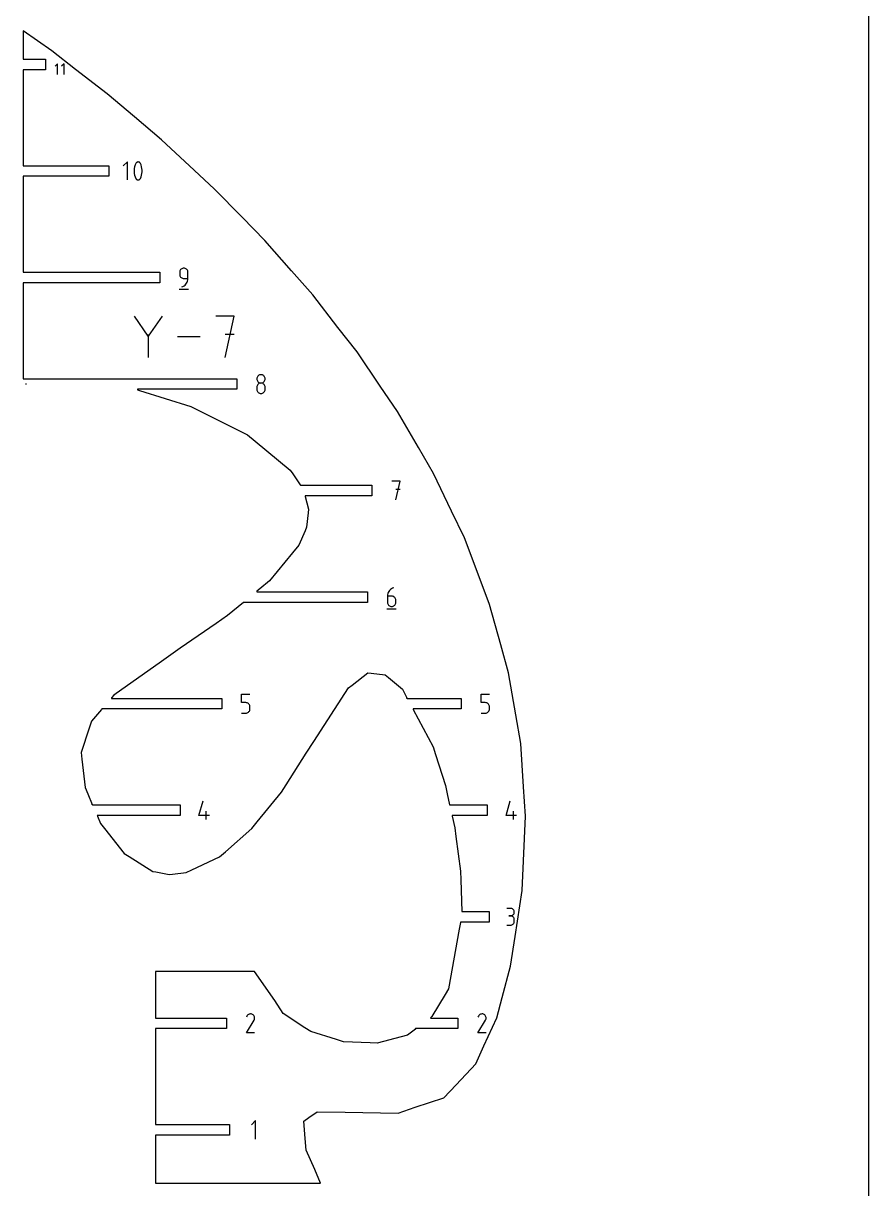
# Model space of a CAD drawing. Extents: x 0 to 800, y 0 to 1200.
# Drawn here: x 619.7 to 800, y 704.7 to 953.3 of the extents above; entities that cross this region are included whole.
import ezdxf

# ---------------------------------------------------------------- set-up
doc = ezdxf.new("R2010")
doc.units = 0
doc.header["$MEASUREMENT"] = 0
for name, color, linetype in [('annotation', 7, 'Continuous'), ('boundary', 7, 'Continuous'), ('frame', 7, 'Continuous')]:
    doc.layers.add(name, color=color, linetype=linetype)

msp = doc.modelspace()

# ---------------------------------------------------------------- linework, layer by layer
at = {"layer": 'annotation', "color": 1}
for p, q in [((627.02, 944.71), (626.51, 944.2)), ((627.02, 942.42), (627.02, 944.71)), ((628.38, 944.71), (627.87, 944.2)), ((628.38, 942.42), (628.38, 944.71)), ((641.89, 923.76), (641.03, 922.9)), ((641.89, 919.91), (641.89, 923.76)), ((643.37, 922.39), (643.33, 922.02)), ((643.44, 922.75), (643.37, 922.39)), ((643.55, 923.11), (643.44, 922.75)), ((643.7, 923.46), (643.55, 923.11)), ((643.75, 923.54), (643.7, 923.46)), ((643.7, 923.46), (643.7, 923.46)), ((643.81, 923.61), (643.75, 923.54)), ((643.88, 923.67), (643.81, 923.61)), ((643.96, 923.71), (643.88, 923.67)), ((644.05, 923.74), (643.96, 923.71)), ((644.14, 923.75), (644.05, 923.74)), ((644.23, 923.75), (644.14, 923.75)), ((644.32, 923.74), (644.23, 923.75)), ((644.42, 923.7), (644.32, 923.74)), ((644.45, 923.68), (644.42, 923.7)), ((644.42, 923.7), (644.42, 923.7)), ((644.48, 923.66), (644.45, 923.68)), ((644.51, 923.64), (644.48, 923.66)), ((644.54, 923.61), (644.51, 923.64)), ((644.57, 923.59), (644.54, 923.61)), ((644.6, 923.56), (644.57, 923.59)), ((644.62, 923.52), (644.6, 923.56)), ((644.64, 923.49), (644.62, 923.52)), ((644.66, 923.46), (644.64, 923.49)), ((644.81, 923.11), (644.66, 923.46)), ((644.66, 923.46), (644.66, 923.46)), ((644.92, 922.75), (644.81, 923.11)), ((645, 922.39), (644.92, 922.75)), ((645.03, 922.02), (645, 922.39)), ((643.33, 922.02), (643.33, 921.65)), ((643.33, 921.65), (643.37, 921.28)), ((643.37, 921.28), (643.44, 920.92)), ((643.44, 920.92), (643.55, 920.56)), ((643.55, 920.56), (643.7, 920.21)), ((643.7, 920.21), (643.7, 920.21)), ((643.7, 920.21), (643.72, 920.18)), ((643.72, 920.18), (643.74, 920.14)), ((643.74, 920.14), (643.76, 920.11)), ((643.76, 920.11), (643.79, 920.08)), ((643.79, 920.08), (643.82, 920.05)), ((643.82, 920.05), (643.85, 920.03)), ((643.85, 920.03), (643.88, 920)), ((643.88, 920), (643.91, 919.98)), ((643.91, 919.98), (643.95, 919.96)), ((643.95, 919.96), (643.95, 919.96)), ((643.95, 919.96), (644.04, 919.93)), ((644.04, 919.93), (644.13, 919.91)), ((644.13, 919.91), (644.22, 919.91)), ((644.22, 919.91), (644.31, 919.93)), ((644.31, 919.93), (644.4, 919.96)), ((644.4, 919.96), (644.48, 920)), ((644.48, 920), (644.55, 920.06)), ((644.55, 920.06), (644.61, 920.13)), ((644.61, 920.13), (644.66, 920.21)), ((644.66, 920.21), (644.81, 920.56)), ((644.66, 920.21), (644.66, 920.21)), ((644.81, 920.56), (644.92, 920.91)), ((644.92, 920.91), (645, 921.28)), ((645, 921.28), (645.03, 921.65)), ((645.03, 921.65), (645.03, 922.02)), ((653.06, 900.38), (653.05, 900.22)), ((653.05, 900.22), (653.05, 899.77)), ((653.1, 900.53), (653.06, 900.38)), ((653.17, 900.67), (653.1, 900.53)), ((653.26, 900.79), (653.17, 900.67)), ((653.36, 900.9), (653.26, 900.79)), ((653.49, 900.99), (653.36, 900.9)), ((653.63, 901.05), (653.49, 900.99)), ((653.78, 901.09), (653.63, 901.05)), ((653.94, 901.11), (653.78, 901.09)), ((654.1, 901.09), (653.94, 901.11)), ((653.94, 901.11), (653.94, 901.11)), ((654.25, 901.05), (654.1, 901.09)), ((654.38, 900.99), (654.25, 901.05)), ((654.51, 900.9), (654.38, 900.99)), ((654.61, 900.79), (654.51, 900.9)), ((654.7, 900.67), (654.61, 900.79)), ((654.77, 900.53), (654.7, 900.67)), ((654.81, 900.38), (654.77, 900.53)), ((654.82, 900.22), (654.81, 900.38)), ((654.82, 898.89), (654.82, 900.22)), ((654.82, 900.22), (654.82, 900.22)), ((653.05, 899.77), (653.05, 899.77)), ((653.05, 899.77), (653.06, 899.61)), ((653.06, 899.61), (653.1, 899.46)), ((653.1, 899.46), (653.17, 899.33)), ((653.17, 899.33), (653.26, 899.2)), ((653.26, 899.2), (653.36, 899.09)), ((653.36, 899.09), (653.49, 899.01)), ((653.49, 899.01), (653.63, 898.94)), ((653.63, 898.94), (653.78, 898.9)), ((653.78, 898.9), (653.94, 898.89)), ((653.94, 898.89), (654.82, 898.89)), ((653.98, 897.33), (654.19, 897.49)), ((654.19, 897.49), (654.37, 897.67)), ((654.37, 897.67), (654.53, 897.88)), ((654.53, 897.88), (654.65, 898.11)), ((654.65, 898.11), (654.75, 898.36)), ((654.75, 898.36), (654.8, 898.62)), ((654.8, 898.62), (654.82, 898.89)), ((652.94, 896.61), (654.94, 896.61)), ((653.49, 897.11), (653.74, 897.2)), ((653.49, 897.11), (653.49, 897.11)), ((653.74, 897.2), (653.98, 897.33)), ((646.34, 886.61), (643.39, 890.88)), ((649.29, 890.88), (646.34, 886.61)), ((664.7, 890.88), (660.77, 890.88)), ((662.74, 882.03), (664.7, 890.88)), ((646.34, 886.95), (646.34, 882.03)), ((657.45, 886.45), (652.61, 886.45)), ((664.7, 886.94), (662.74, 886.94)), ((669.52, 877.65), (669.5, 877.49)), ((669.56, 877.8), (669.52, 877.65)), ((669.62, 877.94), (669.56, 877.8)), ((669.71, 878.06), (669.62, 877.94)), ((669.82, 878.17), (669.71, 878.06)), ((669.94, 878.26), (669.82, 878.17)), ((670.08, 878.32), (669.94, 878.26)), ((670.23, 878.36), (670.08, 878.32)), ((670.39, 878.38), (670.23, 878.36)), ((670.55, 878.36), (670.39, 878.38)), ((670.39, 878.38), (670.39, 878.38)), ((670.7, 878.32), (670.55, 878.36)), ((670.84, 878.26), (670.7, 878.32)), ((670.96, 878.17), (670.84, 878.26)), ((671.07, 878.06), (670.96, 878.17)), ((671.16, 877.94), (671.07, 878.06)), ((671.22, 877.8), (671.16, 877.94)), ((671.26, 877.65), (671.22, 877.8)), ((671.28, 877.49), (671.26, 877.65)), ((620.28, 876.41), (620.27, 876.41)), ((620.27, 876.41), (620.27, 876.41)), ((620.27, 876.41), (620.27, 876.4)), ((620.27, 876.4), (620.27, 876.4)), ((620.27, 876.4), (620.27, 876.4)), ((620.27, 876.4), (620.27, 876.4)), ((620.27, 876.4), (620.27, 876.4)), ((620.27, 876.4), (620.27, 876.39)), ((620.27, 876.39), (620.28, 876.39)), ((620.28, 876.38), (620.27, 876.38)), ((620.27, 876.38), (620.27, 876.38)), ((620.27, 876.38), (620.27, 876.37)), ((620.27, 876.37), (620.27, 876.37)), ((620.27, 876.37), (620.27, 876.36)), ((620.27, 876.36), (620.27, 876.36)), ((620.27, 876.36), (620.27, 876.36)), ((620.27, 876.36), (620.27, 876.36)), ((620.27, 876.36), (620.27, 876.36)), ((620.27, 876.36), (620.28, 876.35)), ((620.29, 876.42), (620.28, 876.42)), ((620.28, 876.42), (620.28, 876.41)), ((620.28, 876.41), (620.28, 876.41)), ((620.28, 876.41), (620.28, 876.41)), ((620.28, 876.41), (620.28, 876.41)), ((620.29, 876.39), (620.28, 876.39)), ((620.28, 876.39), (620.28, 876.38)), ((620.28, 876.39), (620.28, 876.39)), ((620.28, 876.39), (620.28, 876.39)), ((620.28, 876.39), (620.28, 876.39)), ((620.28, 876.39), (620.28, 876.39)), ((620.28, 876.39), (620.29, 876.39)), ((620.28, 876.38), (620.28, 876.38)), ((620.28, 876.38), (620.28, 876.38)), ((620.28, 876.38), (620.28, 876.38)), ((620.28, 876.35), (620.28, 876.35)), ((620.28, 876.35), (620.28, 876.35)), ((620.28, 876.35), (620.28, 876.35)), ((620.28, 876.35), (620.28, 876.35)), ((620.28, 876.35), (620.29, 876.35)), ((620.29, 876.41), (620.29, 876.42)), ((620.29, 876.42), (620.29, 876.42)), ((620.29, 876.42), (620.29, 876.42)), ((620.3, 876.41), (620.29, 876.41)), ((620.29, 876.41), (620.29, 876.41)), ((620.29, 876.38), (620.29, 876.39)), ((620.29, 876.39), (620.29, 876.39)), ((620.29, 876.39), (620.29, 876.39)), ((620.29, 876.39), (620.29, 876.39)), ((620.29, 876.39), (620.29, 876.39)), ((620.29, 876.39), (620.29, 876.39)), ((620.29, 876.39), (620.29, 876.39)), ((620.29, 876.39), (620.3, 876.39)), ((620.3, 876.38), (620.29, 876.38)), ((620.29, 876.38), (620.29, 876.38)), ((620.29, 876.35), (620.29, 876.35)), ((620.29, 876.35), (620.29, 876.35)), ((620.29, 876.35), (620.29, 876.35)), ((620.29, 876.35), (620.29, 876.35)), ((620.29, 876.35), (620.3, 876.35)), ((620.3, 876.4), (620.3, 876.41)), ((620.3, 876.41), (620.3, 876.41)), ((620.3, 876.41), (620.3, 876.41)), ((620.3, 876.41), (620.3, 876.41)), ((620.3, 876.4), (620.3, 876.4)), ((620.3, 876.4), (620.3, 876.4)), ((620.3, 876.39), (620.3, 876.4)), ((620.3, 876.4), (620.3, 876.4)), ((620.3, 876.4), (620.3, 876.4)), ((620.3, 876.39), (620.3, 876.39)), ((620.3, 876.39), (620.3, 876.39)), ((620.3, 876.37), (620.3, 876.38)), ((620.3, 876.38), (620.3, 876.38)), ((620.3, 876.38), (620.3, 876.38)), ((620.3, 876.38), (620.3, 876.38)), ((620.3, 876.36), (620.3, 876.37)), ((620.3, 876.37), (620.3, 876.37)), ((620.3, 876.37), (620.3, 876.37)), ((620.3, 876.35), (620.3, 876.36)), ((620.3, 876.36), (620.3, 876.36)), ((620.3, 876.36), (620.3, 876.36)), ((620.3, 876.36), (620.3, 876.36)), ((620.3, 876.35), (620.3, 876.35)), ((669.5, 877.49), (669.5, 877.49)), ((669.5, 877.49), (669.52, 877.33)), ((669.52, 875.87), (669.5, 875.71)), ((669.5, 875.71), (669.5, 875.27)), ((669.5, 875.27), (669.5, 875.27)), ((669.5, 875.27), (669.52, 875.11)), ((669.52, 877.33), (669.56, 877.18)), ((669.56, 876.02), (669.52, 875.87)), ((669.52, 875.11), (669.56, 874.96)), ((669.56, 877.18), (669.62, 877.04)), ((669.62, 876.16), (669.56, 876.02)), ((669.62, 877.04), (669.71, 876.92)), ((669.71, 876.28), (669.62, 876.16)), ((669.71, 876.92), (669.82, 876.81)), ((669.82, 876.39), (669.71, 876.28)), ((669.82, 876.81), (669.94, 876.72)), ((669.94, 876.48), (669.82, 876.39)), ((669.94, 876.72), (670.08, 876.66)), ((670.08, 876.54), (669.94, 876.48)), ((670.08, 876.66), (670.23, 876.61)), ((670.23, 876.59), (670.08, 876.54)), ((670.23, 876.61), (670.39, 876.6)), ((670.39, 876.6), (670.23, 876.59)), ((670.39, 876.6), (670.55, 876.61)), ((670.55, 876.59), (670.39, 876.6)), ((670.39, 876.6), (670.39, 876.6)), ((670.39, 876.6), (670.39, 876.6)), ((670.55, 876.61), (670.7, 876.66)), ((670.7, 876.54), (670.55, 876.59)), ((670.7, 876.66), (670.84, 876.72)), ((670.84, 876.48), (670.7, 876.54)), ((670.84, 876.72), (670.96, 876.81)), ((670.96, 876.39), (670.84, 876.48)), ((670.96, 876.81), (671.07, 876.92)), ((671.07, 876.28), (670.96, 876.39)), ((671.07, 876.92), (671.16, 877.04)), ((671.16, 876.16), (671.07, 876.28)), ((671.16, 877.04), (671.22, 877.18)), ((671.22, 876.02), (671.16, 876.16)), ((671.22, 877.18), (671.26, 877.33)), ((671.26, 875.87), (671.22, 876.02)), ((671.22, 874.96), (671.26, 875.11)), ((671.26, 877.33), (671.28, 877.49)), ((671.28, 875.71), (671.26, 875.87)), ((671.26, 875.11), (671.28, 875.27)), ((671.28, 877.49), (671.28, 877.49)), ((671.28, 875.27), (671.28, 875.71)), ((671.28, 875.71), (671.28, 875.71)), ((669.56, 874.96), (669.62, 874.82)), ((669.62, 874.82), (669.71, 874.7)), ((669.71, 874.7), (669.82, 874.59)), ((669.82, 874.59), (669.94, 874.5)), ((669.94, 874.5), (670.08, 874.44)), ((670.08, 874.44), (670.23, 874.4)), ((670.23, 874.4), (670.39, 874.38)), ((670.39, 874.38), (670.55, 874.4)), ((670.39, 874.38), (670.39, 874.38)), ((670.55, 874.4), (670.7, 874.44)), ((670.7, 874.44), (670.84, 874.5)), ((670.84, 874.5), (670.96, 874.59)), ((670.96, 874.59), (671.07, 874.7)), ((671.07, 874.7), (671.16, 874.82)), ((671.16, 874.82), (671.22, 874.96)), ((700.05, 855.65), (698.27, 855.65)), ((699.16, 851.65), (700.05, 855.65)), ((700.05, 853.87), (699.16, 853.87)), ((698.45, 832.83), (698.21, 832.7)), ((698.7, 832.93), (698.45, 832.83)), ((698.7, 832.93), (698.7, 832.93)), ((697.39, 831.42), (697.37, 831.15)), ((697.37, 831.15), (697.37, 829.82)), ((698.25, 831.15), (697.37, 831.15)), ((697.44, 831.68), (697.39, 831.42)), ((697.54, 831.92), (697.44, 831.68)), ((697.66, 832.15), (697.54, 831.92)), ((697.82, 832.36), (697.66, 832.15)), ((698, 832.54), (697.82, 832.36)), ((698.21, 832.7), (698, 832.54)), ((698.41, 831.13), (698.25, 831.15)), ((698.56, 831.09), (698.41, 831.13)), ((698.7, 831.03), (698.56, 831.09)), ((698.83, 830.94), (698.7, 831.03)), ((698.93, 830.83), (698.83, 830.94)), ((699.02, 830.71), (698.93, 830.83)), ((699.09, 830.57), (699.02, 830.71)), ((699.13, 830.42), (699.09, 830.57)), ((699.14, 830.26), (699.13, 830.42)), ((697.25, 828.43), (699.25, 828.43)), ((697.37, 829.82), (697.37, 829.82)), ((697.37, 829.82), (697.38, 829.66)), ((697.38, 829.66), (697.42, 829.51)), ((697.42, 829.51), (697.49, 829.37)), ((697.49, 829.37), (697.57, 829.24)), ((697.57, 829.24), (697.68, 829.14)), ((697.68, 829.14), (697.81, 829.05)), ((697.81, 829.05), (697.94, 828.98)), ((697.94, 828.98), (698.09, 828.94)), ((698.09, 828.94), (698.25, 828.93)), ((698.25, 828.93), (698.41, 828.94)), ((698.25, 828.93), (698.25, 828.93)), ((698.41, 828.94), (698.56, 828.98)), ((698.56, 828.98), (698.7, 829.05)), ((698.7, 829.05), (698.83, 829.14)), ((698.83, 829.14), (698.93, 829.24)), ((698.93, 829.24), (699.02, 829.37)), ((699.02, 829.37), (699.09, 829.51)), ((699.09, 829.51), (699.13, 829.66)), ((699.13, 829.66), (699.14, 829.82)), ((699.14, 829.82), (699.14, 830.26)), ((699.14, 830.26), (699.14, 830.26)), ((666.27, 808.42), (666.27, 810.2)), ((666.27, 810.2), (668.04, 810.2)), ((667.15, 808.42), (666.27, 808.42)), ((667.31, 808.4), (667.15, 808.42)), ((667.46, 808.36), (667.31, 808.4)), ((667.6, 808.3), (667.46, 808.36)), ((667.73, 808.21), (667.6, 808.3)), ((667.83, 808.1), (667.73, 808.21)), ((667.92, 807.98), (667.83, 808.1)), ((667.99, 807.84), (667.92, 807.98)), ((717.34, 808.42), (717.34, 810.2)), ((717.34, 810.2), (719.12, 810.2)), ((718.23, 808.42), (717.34, 808.42)), ((718.39, 808.4), (718.23, 808.42)), ((718.54, 808.36), (718.39, 808.4)), ((718.68, 808.3), (718.54, 808.36)), ((718.8, 808.21), (718.68, 808.3)), ((718.91, 808.1), (718.8, 808.21)), ((719, 807.98), (718.91, 808.1)), ((719.06, 807.84), (719, 807.98)), ((666.27, 806.2), (667.15, 806.2)), ((667.15, 806.2), (667.31, 806.21)), ((667.15, 806.2), (667.15, 806.2)), ((667.31, 806.21), (667.46, 806.26)), ((667.46, 806.26), (667.6, 806.32)), ((667.6, 806.32), (667.73, 806.41)), ((667.73, 806.41), (667.83, 806.52)), ((667.83, 806.52), (667.92, 806.64)), ((667.92, 806.64), (667.99, 806.78)), ((668.03, 807.69), (667.99, 807.84)), ((667.99, 806.78), (668.03, 806.93)), ((668.04, 807.53), (668.03, 807.69)), ((668.03, 806.93), (668.04, 807.09)), ((668.04, 807.09), (668.04, 807.53)), ((668.04, 807.53), (668.04, 807.53)), ((717.34, 806.2), (718.23, 806.2)), ((718.23, 806.2), (718.39, 806.21)), ((718.23, 806.2), (718.23, 806.2)), ((718.39, 806.21), (718.54, 806.26)), ((718.54, 806.26), (718.68, 806.32)), ((718.68, 806.32), (718.8, 806.41)), ((718.8, 806.41), (718.91, 806.52)), ((718.91, 806.52), (719, 806.64)), ((719, 806.64), (719.06, 806.78)), ((719.1, 807.69), (719.06, 807.84)), ((719.06, 806.78), (719.1, 806.93)), ((719.12, 807.53), (719.1, 807.69)), ((719.1, 806.93), (719.12, 807.09)), ((719.12, 807.09), (719.12, 807.53)), ((719.12, 807.53), (719.12, 807.53)), ((657.17, 784.36), (658.06, 787.47)), ((722.66, 784.36), (723.55, 787.47)), ((659.39, 784.36), (657.17, 784.36)), ((658.72, 783.47), (658.72, 785.25)), ((724.88, 784.36), (722.66, 784.36)), ((724.22, 783.47), (724.22, 785.25)), ((723.62, 764.53), (722.83, 764.53)), ((723.77, 764.51), (723.62, 764.53)), ((723.9, 764.48), (723.77, 764.51)), ((724.02, 764.42), (723.9, 764.48)), ((724.13, 764.34), (724.02, 764.42)), ((724.23, 764.24), (724.13, 764.34)), ((724.13, 763.13), (724.23, 763.22)), ((724.31, 764.13), (724.23, 764.24)), ((724.23, 763.22), (724.31, 763.33)), ((724.37, 764.01), (724.31, 764.13)), ((724.31, 763.33), (724.37, 763.46)), ((724.4, 763.88), (724.37, 764.01)), ((724.37, 763.46), (724.4, 763.59)), ((724.42, 763.73), (724.4, 763.88)), ((724.4, 763.59), (724.42, 763.73)), ((724.42, 763.73), (724.42, 763.73)), ((722.83, 760.96), (723.62, 760.96)), ((723.62, 762.94), (723.23, 762.94)), ((723.23, 762.94), (723.62, 762.94)), ((723.62, 762.94), (723.77, 762.95)), ((723.77, 762.93), (723.62, 762.94)), ((723.62, 762.94), (723.62, 762.94)), ((723.62, 760.96), (723.77, 760.97)), ((723.62, 760.96), (723.62, 760.96)), ((723.77, 762.95), (723.9, 762.99)), ((723.9, 762.89), (723.77, 762.93)), ((723.77, 760.97), (723.9, 761.01)), ((723.9, 762.99), (724.02, 763.05)), ((724.02, 762.83), (723.9, 762.89)), ((723.9, 761.01), (724.02, 761.07)), ((724.02, 763.05), (724.13, 763.13)), ((724.13, 762.75), (724.02, 762.83)), ((724.02, 761.07), (724.13, 761.15)), ((724.23, 762.66), (724.13, 762.75)), ((724.13, 761.15), (724.23, 761.24)), ((724.31, 762.55), (724.23, 762.66)), ((724.23, 761.24), (724.31, 761.35)), ((724.37, 762.42), (724.31, 762.55)), ((724.31, 761.35), (724.37, 761.48)), ((724.4, 762.29), (724.37, 762.42)), ((724.37, 761.48), (724.4, 761.61)), ((724.42, 762.15), (724.4, 762.29)), ((724.4, 761.61), (724.42, 761.75)), ((724.42, 761.75), (724.42, 762.15)), ((724.42, 762.15), (724.42, 762.15)), ((667.39, 741.57), (667.27, 741.35)), ((667.48, 741.7), (667.39, 741.57)), ((667.59, 741.81), (667.48, 741.7)), ((667.72, 741.9), (667.59, 741.81)), ((667.85, 741.96), (667.72, 741.9)), ((668, 742), (667.85, 741.96)), ((668.15, 742.02), (668, 742)), ((668.3, 742.01), (668.15, 742.02)), ((668.46, 741.97), (668.3, 742.01)), ((668.6, 741.9), (668.46, 741.97)), ((668.73, 741.81), (668.6, 741.9)), ((668.6, 741.9), (668.6, 741.9)), ((668.84, 741.7), (668.73, 741.81)), ((668.93, 741.57), (668.84, 741.7)), ((668.92, 740.69), (668.99, 740.83)), ((668.99, 741.43), (668.93, 741.57)), ((669.03, 741.29), (668.99, 741.43)), ((668.99, 740.83), (669.03, 740.98)), ((669.04, 741.13), (669.03, 741.29)), ((669.03, 740.98), (669.04, 741.13)), ((716.76, 741.57), (716.65, 741.35)), ((716.86, 741.7), (716.76, 741.57)), ((716.97, 741.81), (716.86, 741.7)), ((717.09, 741.9), (716.97, 741.81)), ((717.23, 741.96), (717.09, 741.9)), ((717.38, 742), (717.23, 741.96)), ((717.53, 742.02), (717.38, 742)), ((717.68, 742.01), (717.53, 742.02)), ((717.83, 741.97), (717.68, 742.01)), ((717.98, 741.9), (717.83, 741.97)), ((718.11, 741.81), (717.98, 741.9)), ((717.98, 741.9), (717.98, 741.9)), ((718.22, 741.7), (718.11, 741.81)), ((718.31, 741.57), (718.22, 741.7)), ((718.3, 740.69), (718.37, 740.83)), ((718.37, 741.43), (718.31, 741.57)), ((718.41, 741.29), (718.37, 741.43)), ((718.37, 740.83), (718.41, 740.98)), ((718.42, 741.13), (718.41, 741.29)), ((718.41, 740.98), (718.42, 741.13)), ((667.27, 738.02), (668.91, 740.66)), ((668.91, 740.66), (668.91, 740.67)), ((668.91, 740.67), (668.91, 740.67)), ((668.91, 740.67), (668.92, 740.67)), ((668.91, 740.66), (668.91, 740.66)), ((668.91, 740.66), (668.91, 740.66)), ((668.92, 740.68), (668.92, 740.69)), ((668.92, 740.69), (668.92, 740.69)), ((668.92, 740.67), (668.92, 740.68)), ((668.92, 740.68), (668.92, 740.68)), ((668.92, 740.68), (668.92, 740.68)), ((668.92, 740.67), (668.92, 740.67)), ((716.65, 738.02), (718.29, 740.66)), ((718.29, 740.66), (718.29, 740.67)), ((718.29, 740.67), (718.29, 740.67)), ((718.29, 740.67), (718.29, 740.67)), ((718.29, 740.67), (718.3, 740.67)), ((718.29, 740.66), (718.29, 740.66)), ((718.29, 740.66), (718.29, 740.66)), ((718.3, 740.68), (718.3, 740.69)), ((718.3, 740.69), (718.3, 740.69)), ((718.3, 740.67), (718.3, 740.68)), ((718.3, 740.68), (718.3, 740.68)), ((718.3, 740.68), (718.3, 740.68)), ((669.04, 738.02), (667.27, 738.02)), ((718.42, 738.02), (716.65, 738.02)), ((669.25, 719.29), (668.36, 718.4)), ((669.25, 715.29), (669.25, 719.29))]:
    msp.add_line(p, q, dxfattribs=at)
at = {"layer": 'boundary', "color": 5}
for p, q in [((625.75, 947.44), (619.7, 951.74)), ((619.7, 951.74), (619.7, 945.81)), ((630.84, 943.5), (625.75, 947.44)), ((619.7, 945.81), (619.7, 945.69)), ((619.7, 945.69), (624.46, 945.69)), ((624.46, 945.69), (624.46, 943.44)), ((624.46, 943.44), (619.7, 943.44)), ((619.7, 943.44), (619.7, 922.96)), ((637.58, 938.28), (630.84, 943.5)), ((643.41, 933.36), (637.58, 938.28)), ((649.19, 928.47), (643.41, 933.36)), ((655.18, 922.92), (649.19, 928.47)), ((619.7, 922.96), (637.91, 922.96)), ((637.91, 922.96), (637.91, 920.71)), ((660.44, 918.04), (655.18, 922.92)), ((637.91, 920.71), (619.7, 920.71)), ((619.7, 920.71), (619.7, 920.59)), ((619.7, 920.59), (619.7, 900.23)), ((666.37, 911.99), (660.44, 918.04)), ((671.23, 907.01), (666.37, 911.99)), ((676.93, 900.5), (671.23, 907.01)), ((619.7, 900.23), (648.81, 900.23)), ((648.81, 900.23), (648.81, 897.98)), ((681.42, 895.4), (676.93, 900.5)), ((648.81, 897.98), (619.7, 897.98)), ((619.7, 897.98), (619.7, 897.86)), ((619.7, 897.86), (619.7, 877.51)), ((686.8, 888.48), (681.42, 895.4)), ((690.89, 883.22), (686.8, 888.48)), ((695.84, 875.92), (690.89, 883.22)), ((619.7, 877.51), (619.88, 877.51)), ((619.88, 877.51), (665.27, 877.51)), ((665.27, 875.26), (644.05, 875.26)), ((644.05, 875.26), (644.07, 875.13)), ((644.07, 875.13), (644.47, 875.01)), ((665.27, 877.51), (665.27, 875.26)), ((699.52, 870.51), (695.84, 875.92)), ((644.47, 875.01), (655.42, 871.59)), ((655.42, 871.59), (657.39, 870.61)), ((657.39, 870.61), (667.51, 865.55)), ((703.96, 862.85), (699.52, 870.51)), ((667.51, 865.55), (669.12, 864.22)), ((669.12, 864.22), (676.62, 858.04)), ((707.19, 857.29), (703.96, 862.85)), ((676.62, 858.04), (677.15, 857.25)), ((677.15, 857.25), (678.72, 854.9)), ((711.03, 849.29), (707.19, 857.29)), ((678.72, 854.9), (678.8, 854.78)), ((678.8, 854.78), (694.04, 854.78)), ((694.04, 854.78), (694.04, 852.53)), ((694.04, 852.53), (679.78, 852.53)), ((679.78, 852.53), (679.79, 852.4)), ((679.79, 852.4), (680.55, 849.67)), ((680.46, 848.9), (680.13, 845.87)), ((680.55, 849.67), (680.46, 848.9)), ((713.77, 843.57), (711.03, 849.29)), ((680.13, 845.87), (679.79, 845.09)), ((679.79, 845.09), (678.48, 842.04)), ((716.93, 835.24), (713.77, 843.57)), ((677.11, 840.38), (672.21, 834.42)), ((678.48, 842.04), (677.11, 840.38)), ((672.21, 834.42), (670.17, 832.72)), ((719.15, 829.39), (716.93, 835.24)), ((669.51, 832.18), (669.5, 832.05)), ((669.5, 832.05), (693.13, 832.05)), ((670.17, 832.72), (669.51, 832.18)), ((693.13, 832.05), (693.13, 829.8)), ((666.64, 829.8), (663.26, 827.01)), ((693.13, 829.8), (666.64, 829.8)), ((721.54, 820.74), (719.15, 829.39)), ((660.83, 825.34), (653.12, 820.04)), ((663.26, 827.01), (660.83, 825.34)), ((723.2, 814.75), (721.54, 820.74)), ((653.12, 820.04), (649.14, 817.22)), ((649.14, 817.22), (639, 810.04)), ((689.84, 812.17), (693.21, 814.75)), ((693.21, 814.75), (693.92, 814.68)), ((693.92, 814.68), (696.9, 814.38)), ((696.9, 814.38), (697.6, 813.79)), ((697.6, 813.79), (700.54, 811.32)), ((724.74, 805.8), (723.2, 814.75)), ((681.69, 800.15), (689.04, 811.56)), ((689.04, 811.56), (689.84, 812.17)), ((700.54, 811.32), (701.53, 809.45)), ((638.5, 809.45), (638.49, 809.32)), ((638.49, 809.32), (662.03, 809.32)), ((639, 810.04), (638.5, 809.45)), ((662.03, 809.32), (662.03, 807.07)), ((701.53, 809.45), (701.52, 809.32)), ((701.52, 809.32), (701.53, 809.32)), ((701.53, 809.32), (701.53, 809.45)), ((701.53, 809.45), (701.6, 809.32)), ((701.6, 809.32), (713.11, 809.32)), ((713.11, 809.32), (713.11, 807.07)), ((636.36, 806.95), (634.22, 804.44)), ((636.47, 807.07), (636.36, 806.95)), ((662.03, 807.07), (636.47, 807.07)), ((713.11, 807.07), (702.85, 807.07)), ((702.85, 807.07), (702.86, 806.95)), ((702.86, 806.95), (707.09, 799.01)), ((725.79, 799.69), (724.74, 805.8)), ((633.73, 802.98), (632.02, 797.81)), ((634.22, 804.44), (633.73, 802.98)), ((680.06, 797.63), (681.69, 800.15)), ((707.09, 799.01), (707.6, 797.39)), ((726.39, 790.45), (725.79, 799.69)), ((632.02, 797.81), (632.18, 796.36)), ((632.18, 796.36), (632.86, 790.29)), ((675.74, 790.9), (680.06, 797.63)), ((707.6, 797.39), (709.71, 790.75)), ((674.75, 789.35), (675.74, 790.9)), ((709.71, 790.75), (710.1, 788.98)), ((632.86, 790.29), (633.44, 788.95)), ((633.44, 788.95), (634.41, 786.72)), ((669.61, 783), (674.75, 789.35)), ((710.1, 788.98), (710.63, 786.6)), ((726.8, 784.23), (726.39, 790.45)), ((634.41, 786.72), (634.39, 786.6)), ((634.39, 786.6), (634.41, 786.6)), ((634.41, 786.6), (634.41, 786.72)), ((634.41, 786.72), (634.46, 786.6)), ((634.46, 786.6), (653.16, 786.6)), ((653.16, 786.6), (653.16, 784.35)), ((710.63, 786.6), (718.65, 786.6)), ((718.65, 786.6), (718.65, 784.35)), ((653.16, 784.35), (635.48, 784.35)), ((635.48, 784.35), (635.49, 784.22)), ((635.49, 784.22), (636.16, 782.67)), ((718.65, 784.35), (711.14, 784.35)), ((711.14, 784.35), (711.16, 784.22)), ((711.16, 784.22), (711.71, 781.74)), ((726.39, 774.7), (726.8, 784.23)), ((636.16, 782.67), (637.02, 781.59)), ((637.02, 781.59), (641.22, 776.28)), ((662.81, 776.62), (668.46, 781.57)), ((668.46, 781.57), (669.61, 783)), ((711.71, 781.74), (711.95, 779.9)), ((711.95, 779.9), (712.94, 772.47)), ((641.22, 776.28), (642.26, 775.62)), ((642.26, 775.62), (647.31, 772.42)), ((661.57, 775.54), (662.81, 776.62)), ((655.67, 772.76), (661.57, 775.54)), ((726.12, 768.38), (726.39, 774.7)), ((647.31, 772.42), (647.97, 772.3)), ((647.97, 772.3), (650.83, 771.78)), ((650.83, 771.78), (651.5, 771.86)), ((651.5, 771.86), (654.41, 772.17)), ((654.41, 772.17), (655.67, 772.76)), ((712.94, 772.47), (713, 770.66)), ((713, 770.66), (713.24, 763.87)), ((724.6, 758.57), (726.12, 768.38)), ((713.24, 763.87), (719.04, 763.87)), ((719.04, 763.87), (719.04, 761.62)), ((712.91, 761.5), (712.67, 760.12)), ((712.93, 761.62), (712.91, 761.5)), ((719.04, 761.62), (712.93, 761.62)), ((712.67, 760.12), (710.39, 747.36)), ((723.62, 752.18), (724.6, 758.57)), ((656.29, 751.1), (647.93, 751.1)), ((647.93, 751.1), (647.93, 745.05)), ((658.85, 751.1), (656.29, 751.1)), ((663.3, 751.1), (658.85, 751.1)), ((669.02, 751.1), (663.3, 751.1)), ((673.36, 744.91), (669.02, 751.1)), ((721.84, 745.5), (723.62, 752.18)), ((709.66, 746.14), (706.84, 741.46)), ((710.39, 747.36), (709.66, 746.14)), ((647.93, 745.05), (647.93, 741.14)), ((675.11, 742.13), (673.36, 744.91)), ((720.69, 741.17), (721.84, 745.5)), ((647.93, 741.14), (663.03, 741.14)), ((663.03, 741.14), (663.03, 738.89)), ((679.74, 739.08), (675.11, 742.13)), ((706.6, 741.27), (706.58, 741.14)), ((706.58, 741.14), (712.41, 741.14)), ((706.84, 741.46), (706.6, 741.27)), ((712.41, 741.14), (712.41, 738.89)), ((717.94, 735.19), (720.69, 741.17)), ((663.03, 738.89), (647.93, 738.89)), ((647.93, 738.89), (647.93, 736.04)), ((681.02, 738.25), (679.74, 739.08)), ((703.32, 738.77), (701.65, 737.49)), ((703.32, 738.89), (703.31, 738.89)), ((703.31, 738.89), (703.32, 738.77)), ((703.48, 738.89), (703.32, 738.77)), ((703.32, 738.77), (703.32, 738.89)), ((712.41, 738.89), (703.48, 738.89)), ((647.93, 736.04), (647.93, 727.02)), ((686.5, 736.56), (681.02, 738.25)), ((688.02, 736.09), (686.5, 736.56)), ((693.65, 735.86), (688.02, 736.09)), ((695.2, 735.8), (693.65, 735.86)), ((700.27, 737.13), (695.2, 735.8)), ((701.65, 737.49), (700.27, 737.13)), ((716.18, 731.37), (717.94, 735.19)), ((712, 726.92), (716.18, 731.37)), ((647.93, 727.02), (647.93, 720.98)), ((709.39, 724.15), (712, 726.92)), ((703.29, 722.11), (709.39, 724.15)), ((647.93, 720.98), (647.93, 718.54)), ((680.63, 719.95), (682.36, 721.17)), ((682.36, 721.17), (688.36, 721.07)), ((688.36, 721.07), (699.64, 720.89)), ((699.64, 720.89), (703.29, 722.11)), ((647.93, 718.54), (647.93, 718.42)), ((647.93, 718.42), (663.68, 718.42)), ((663.68, 718.42), (663.68, 716.17)), ((679.52, 719.17), (680.63, 719.95)), ((679.82, 715.44), (679.52, 719.17)), ((663.68, 716.17), (647.93, 716.17)), ((647.93, 716.17), (647.93, 716.04)), ((647.93, 716.04), (647.93, 714.94)), ((647.93, 714.94), (647.93, 705.93)), ((680.02, 712.93), (679.82, 715.44)), ((681.91, 708.81), (680.02, 712.93)), ((683.1, 705.93), (681.91, 708.81)), ((647.93, 705.93), (661.04, 705.93)), ((661.04, 705.93), (665.78, 705.93)), ((665.78, 705.93), (678.75, 705.93)), ((678.75, 705.93), (683.1, 705.93))]:
    msp.add_line(p, q, dxfattribs=at)
at = {"layer": 'frame', "color": 5}
msp.add_line((800, 0), (800, 1200), dxfattribs=at)

doc.saveas('drawing.dxf')
